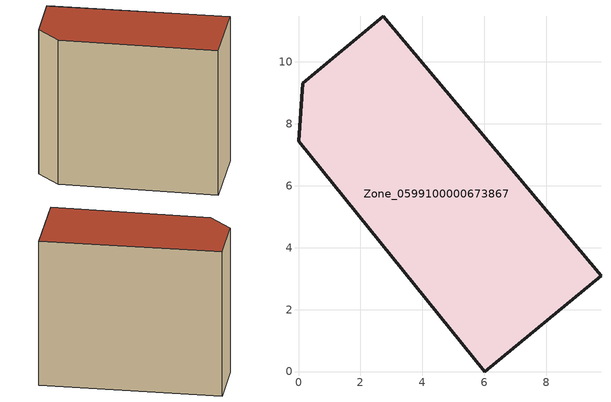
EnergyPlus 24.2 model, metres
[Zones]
Zone_0599100000673867
 floor ground (C_G): 6.01,0 0,7.44 0.14,9.31 2.73,11.47 9.77,3.1 z0
 wall outside (C_F): 9.77,3.1 2.73,11.47 0.14,9.31 0,7.44 6.01,0 9.77,3.1 z0:9.36
 roof outside (C_R): 0,7.44 6.01,0 9.77,3.1 2.73,11.47 0.14,9.31 z9.36
[BUILDING]
Pand.0599100000673867: North Axis=0; Terrain=City; Loads Convergence Tolerance Value=0.04; Temperature Convergence Tolerance Value=0.4; Solar Distribution=FullExterior; Maximum Number of Warmup Days=25; Minimum Number of Warmup Days=1
[Site:Location]
Rotterdam.The.Hague.AP_ZH_NLD Design_Conditions: Latitude=51.96; Longitude=4.45; Time Zone=1; Elevation=-4.5
[SITE:GROUNDTEMPERATURE:BUILDINGSURFACE]
18, 18, 18, 18, 18, 18, 18, 18, 18, 18, 18, 18
[MATERIAL] Thermal Absorptance=0.9; Solar Absorptance=0.7; Visible Absorptance=0.7
Name | Roughness | Thickness | Conductivity | Density | Specific Heat
G.TC.1946 | MediumSmooth | 0.15 | 1 | 540 | 1210
F.TC.1946 | Rough | 0.3 | 0.857143 | 1920 | 840
R.TC.1946 | MediumRough | 0.2 | 0.909091 | 1500 | 1000
[CONSTRUCTION]
C_G: G.TC.1946
C_F: F.TC.1946
C_R: R.TC.1946
[ZONE]
Zone_0599100000673867: Type=1; Multiplier=1; Ceiling Height=Autocalculate; Volume=Autocalculate; Floor Area=autocalculate; Part of Total Floor Area=Yes
[ZONEINFILTRATION:DESIGNFLOWRATE]
Infil_Zone_0599100000673867: Zone or ZoneList or Space or SpaceList=Zone_0599100000673867; Schedule=AlwaysOn; Design Flow Rate Calculation Method=Flow/Area; Flow Rate per Floor Area=0.003; Constant Term Coefficient=1; Temperature Term Coefficient=0; Velocity Term Coefficient=0; Velocity Squared Term Coefficient=0
[HVACTEMPLATE:ZONE:IDEALLOADSAIRSYSTEM]
Zone_0599100000673867: Maximum Heating Supply Air Temperature=50; Minimum Cooling Supply Air Temperature=13; Maximum Heating Supply Air Humidity Ratio=0.0156; Minimum Cooling Supply Air Humidity Ratio=0.0077; Heating Limit=NoLimit; Cooling Limit=NoLimit; Dehumidification Control Type=ConstantSensibleHeatRatio; Cooling Sensible Heat Ratio=0.7; Dehumidification Setpoint=60; Humidification Control Type=None; Humidification Setpoint=30; Outdoor Air Method=None; Outdoor Air Flow Rate per Person=0.00944; Outdoor Air Flow Rate per Zone Floor Area=0; Outdoor Air Flow Rate per Zone=0; Demand Controlled Ventilation Type=None; Outdoor Air Economizer Type=NoEconomizer; Heat Recovery Type=None; Sensible Heat Recovery Effectiveness=0.7; Latent Heat Recovery Effectiveness=0.65
[ZONECONTROL:THERMOSTAT]
ThermostatControl_Zone_0599100000673867: Zone or ZoneList=Zone_0599100000673867; Control Type Schedule=DualSetpointControlType; Control 1=Thermostat_Zone_0599100000673867; Temperature Difference Between Cutout And Setpoint=0
[THERMOSTATSETPOINT:DUALSETPOINT]
Thermostat_Zone_0599100000673867: Heating Setpoint Temperature Schedule=HeatingSetpoint_Zone_0599100000673867; Cooling Setpoint Temperature Schedule=CoolingSetpoint_Zone_0599100000673867
[SCHEDULE:COMPACT]
HeatingSetpoint_Zone_0599100000673867: Through: 12/31, For: AllDays, Until: 24:00, 21
CoolingSetpoint_Zone_0599100000673867: Through: 12/31, For: AllDays, Until: 24:00, 24
DualSetpointControlType: Through: 12/31, For: AllDays, Until: 24:00, 4
AlwaysOn: Through: 12/31, For: AllDays, Until: 24:00, 1
